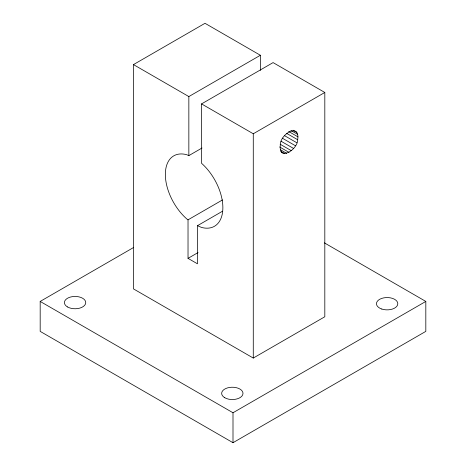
<?xml version="1.0" encoding="UTF-8"?>
<svg xmlns="http://www.w3.org/2000/svg" width="466" height="466" viewBox="0 0 466 466"><rect width="100%" height="100%" fill="white"/><g stroke="black" fill="none" stroke-linecap="round" stroke-linejoin="round"><path stroke-width="0.7" d="M297.698 139.736C300.104 122.144 280.351 134.191 280.392 144.373C277.986 161.964 297.739 149.912 297.698 139.736L286.479 133.259M202.023 148.007L188.846 155.615L186.662 154.689A40.67 23.481 60 0 0 165.348 174.459A40.67 23.481 60 0 0 186.662 218.839L188.025 219.835L188.025 258.356L197.456 263.803L197.456 225.695L201.545 227.437A40.67 23.481 60 0 0 222.865 207.667A40.67 23.481 60 0 0 201.545 163.281L201.545 103.901L273.082 62.601L324.814 92.472L324.814 316.758L253.277 358.057L133.468 288.885L133.468 64.599L205.005 23.3L260.377 55.268L260.377 70.389M133.468 64.599L188.846 96.567L260.377 55.268M201.545 103.901L253.277 133.771L324.814 92.472M324.371 242.862L425.819 301.432L425.819 331.373L233 442.7L40.181 331.373L40.181 301.432L133.439 247.592M188.025 219.835L222.538 199.914M197.456 225.695L222.556 211.203M188.025 258.356L198.067 252.56M40.181 301.432L233 412.76L425.819 301.432M293.062 130.241L296.801 132.402M290.842 130.422L297.698 134.383M288.652 131.482L298.001 136.882M284.336 135.548L296.801 142.747M282.291 138.152L295.38 145.712M281.056 141.227L293.522 148.427M280.142 144.227L291.361 150.704M279.693 147L289.042 152.399M280.491 149.784L286.724 153.384M280.829 151.438L284.569 153.599M281.464 152.306L282.711 153.023M253.277 133.771L253.277 358.057M233 412.76L233 442.7M188.846 96.567L188.846 155.615M224.787 397.743A10.666 6.157 0 0 0 242.629 394.982A10.666 6.157 0 0 0 229.569 387.438A10.666 6.157 0 0 0 224.787 397.743M67.535 306.954A10.666 6.157 0 0 0 85.377 304.193A10.666 6.157 0 0 0 72.317 296.65A10.666 6.157 0 0 0 67.535 306.954M381.794 309.045A10.666 6.157 0 0 0 397.801 303.71A10.666 6.157 0 0 0 381.794 298.38A10.666 6.157 0 0 0 381.794 309.045"/></g></svg>
